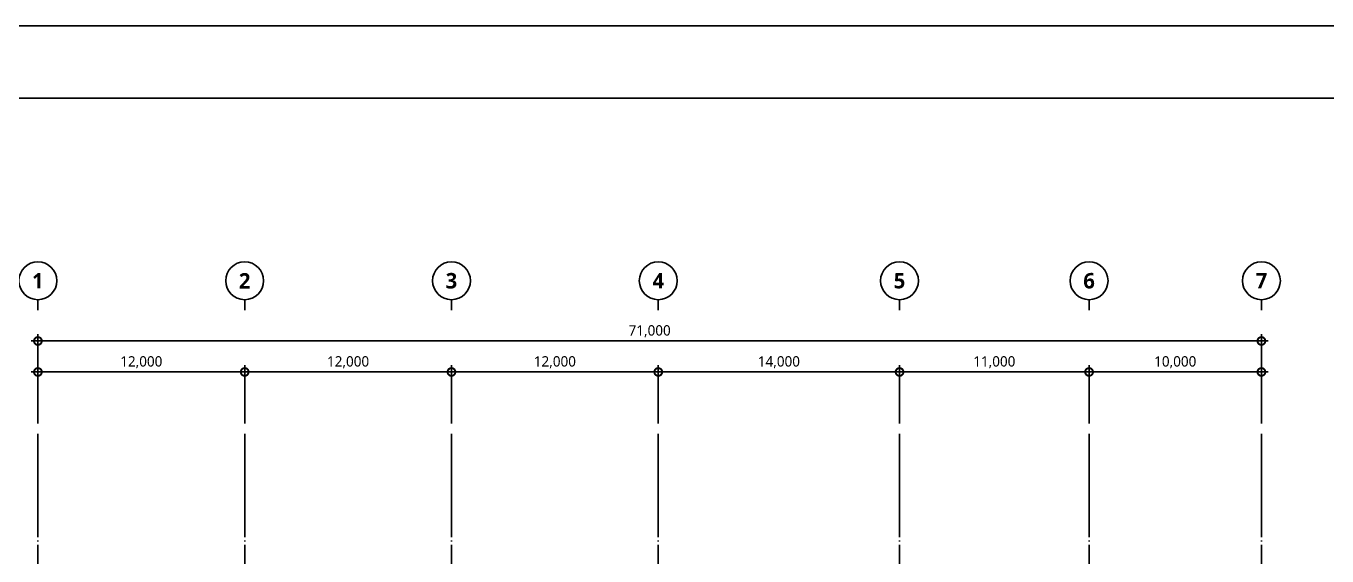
# Model space of a CAD drawing. Header units: millimetres. Extents: x -168200 to 672800, y -7409 to 118800.
# Drawn here: x 209011 to 284505, y 88008 to 118800 of the extents above; entities that cross this region are included whole.
import ezdxf
from ezdxf.enums import TextEntityAlignment as Align

# ---------------------------------------------------------------- set-up
doc = ezdxf.new("R2010")
doc.units = ezdxf.units.MM
doc.header["$LTSCALE"] = 200
doc.linetypes.add('CEN-GAUN', pattern=[32.2, 30, -1, 0.2, -1])
doc.layers.get('DEFPOINTS').update_dxf_attribs({"color": 137})
for name, color, linetype in [('1 BA', 9, 'Continuous'), ('1 CEN', 15, 'CEN-GAUN'), ('WALL-D', 3, 'Continuous')]:
    doc.layers.add(name, color=color, linetype=linetype)
doc.styles.add('$0$스타일1', font='malgun.ttf')
doc.styles.add('스타일2', font='malgunbd.ttf')
doc.dimstyles.new('CJA', dxfattribs={"dimscale": 300, "dimtxt": 2.7, "dimasz": 1, "dimexe": 2, "dimexo": 3, "dimgap": 1, "dimtad": 1, "dimdec": 0, "dimzin": 1, "dimdsep": 46, "dimlunit": 6, "dimtxsty": '$0$스타일1', "dimblk": 'CJDOT', "dimcen": 0.09, "dimdle": 1, "dimclrd": 256, "dimclre": 256, "dimclrt": 3, "dimadec": 0, "dimazin": 0, "dimtfac": 1, "dimtdec": 0, "dimtix": 1, "dimtmove": 2, "dimatfit": 3, "dimldrblk": 'CJDOT', "dimfxl": 1, "dimtolj": 1, "dimtzin": 1, "dimarcsym": 0})

# ---------------------------------------------------------------- blocks, each defined once
blk = doc.blocks.new('sheet-line')
at = {"layer": 'DEFPOINTS'}
blk.add_lwpolyline([(168200, -356400), (0, -356400), (0, -237600), (168200, -237600)], close=True, dxfattribs=at)
blk = doc.blocks.new('_DotSmall')
at = {"color": 0, "linetype": 'ByBlock', "const_width": 0.5}
blk.add_lwpolyline([(-0.0625, 0, 1), (0.0625, 0, 1)], format="xyb", close=True, dxfattribs=at)
blk = doc.blocks.new('*D22')
at = {"layer": '1 BA', "transparency": 16777216}
blk.add_line((209300, 100500), (281100, 100500), dxfattribs=at)
at = {"layer": '1 BA', "lineweight": -2, "transparency": 16777216}
for p, q in [((209700, 95700), (209700, 100900)), ((280700, 95700), (280700, 100900))]:
    blk.add_line(p, q, dxfattribs=at)
at = {"layer": 'DEFPOINTS', "color": 0, "transparency": 16777216}
for p in [(280700, 100500), (209700, 95100), (280700, 95100)]:
    blk.add_point(p, dxfattribs=at)
at = {"layer": '1 BA', "transparency": 16777216, "xscale": 900, "yscale": 900, "zscale": 900, "rotation": 180}
blk.add_blockref('_DotSmall', (209700, 100500), dxfattribs=at)
at = {"layer": '1 BA', "transparency": 16777216, "xscale": 900, "yscale": 900, "zscale": 900}
blk.add_blockref('_DotSmall', (280700, 100500), dxfattribs=at)
at = {"layer": '1 BA', "color": 0, "transparency": 16777216, "insert": (245200, 101062), "char_height": 600, "attachment_point": 5, "style": '$0$스타일1'}
blk.add_mtext('\\A1;71,000', dxfattribs=at)
blk = doc.blocks.new('CJDOT')
blk.add_line((-2, 0), (2, 0))
at = {"const_width": 0.5}
blk.add_lwpolyline([(-0.25, 0, 1), (0.25, 0, 1)], format="xyb", close=True, dxfattribs=at)
blk = doc.blocks.new('*D24')
at = {"layer": '1 BA', "lineweight": -2, "transparency": 16777216}
for p, q in [((270700, 95700), (270700, 99100)), ((280700, 95700), (280700, 99100))]:
    blk.add_line(p, q, dxfattribs=at)
at = {"layer": '1 BA', "transparency": 16777216}
blk.add_line((270300, 98700), (281100, 98700), dxfattribs=at)
at = {"layer": 'DEFPOINTS', "color": 0, "transparency": 16777216}
for p in [(280700, 98700), (270700, 95100), (280700, 95100)]:
    blk.add_point(p, dxfattribs=at)
at = {"layer": '1 BA', "transparency": 16777216, "xscale": 900, "yscale": 900, "zscale": 900, "rotation": 180}
blk.add_blockref('_DotSmall', (270700, 98700), dxfattribs=at)
at = {"layer": '1 BA', "transparency": 16777216, "xscale": 900, "yscale": 900, "zscale": 900}
blk.add_blockref('_DotSmall', (280700, 98700), dxfattribs=at)
at = {"layer": '1 BA', "color": 0, "transparency": 16777216, "insert": (275700, 99262), "char_height": 600, "attachment_point": 5, "style": '$0$스타일1'}
blk.add_mtext('\\A1;10,000', dxfattribs=at)
blk = doc.blocks.new('*D25')
at = {"layer": '1 BA', "lineweight": -2, "transparency": 16777216}
for p, q in [((259700, 95700), (259700, 99100)), ((270700, 95700), (270700, 99100))]:
    blk.add_line(p, q, dxfattribs=at)
at = {"layer": '1 BA', "transparency": 16777216}
blk.add_line((259300, 98700), (271100, 98700), dxfattribs=at)
at = {"layer": 'DEFPOINTS', "color": 0, "transparency": 16777216}
for p in [(270700, 98700), (259700, 95100), (270700, 95100)]:
    blk.add_point(p, dxfattribs=at)
at = {"layer": '1 BA', "transparency": 16777216, "xscale": 900, "yscale": 900, "zscale": 900, "rotation": 180}
blk.add_blockref('_DotSmall', (259700, 98700), dxfattribs=at)
at = {"layer": '1 BA', "transparency": 16777216, "xscale": 900, "yscale": 900, "zscale": 900}
blk.add_blockref('_DotSmall', (270700, 98700), dxfattribs=at)
at = {"layer": '1 BA', "color": 0, "transparency": 16777216, "insert": (265200, 99262), "char_height": 600, "attachment_point": 5, "style": '$0$스타일1'}
blk.add_mtext('\\A1;11,000', dxfattribs=at)
blk = doc.blocks.new('*D15')
at = {"layer": '1 BA', "lineweight": -2, "transparency": 16777216}
for p, q in [((245700, 95700), (245700, 99100)), ((259700, 95700), (259700, 99100))]:
    blk.add_line(p, q, dxfattribs=at)
at = {"layer": '1 BA', "transparency": 16777216}
blk.add_line((245300, 98700), (260100, 98700), dxfattribs=at)
at = {"layer": 'DEFPOINTS', "color": 0, "transparency": 16777216}
for p in [(259700, 98700), (245700, 95100), (259700, 95100)]:
    blk.add_point(p, dxfattribs=at)
at = {"layer": '1 BA', "transparency": 16777216, "xscale": 900, "yscale": 900, "zscale": 900, "rotation": 180}
blk.add_blockref('_DotSmall', (245700, 98700), dxfattribs=at)
at = {"layer": '1 BA', "transparency": 16777216, "xscale": 900, "yscale": 900, "zscale": 900}
blk.add_blockref('_DotSmall', (259700, 98700), dxfattribs=at)
at = {"layer": '1 BA', "color": 0, "transparency": 16777216, "insert": (252700, 99262), "char_height": 600, "attachment_point": 5, "style": '$0$스타일1'}
blk.add_mtext('\\A1;14,000', dxfattribs=at)
blk = doc.blocks.new('*D16')
at = {"layer": '1 BA', "lineweight": -2, "transparency": 16777216}
for p, q in [((233700, 95700), (233700, 99100)), ((245700, 95700), (245700, 99100))]:
    blk.add_line(p, q, dxfattribs=at)
at = {"layer": '1 BA', "transparency": 16777216}
blk.add_line((233300, 98700), (246100, 98700), dxfattribs=at)
at = {"layer": 'DEFPOINTS', "color": 0, "transparency": 16777216}
for p in [(245700, 98700), (233700, 95100), (245700, 95100)]:
    blk.add_point(p, dxfattribs=at)
at = {"layer": '1 BA', "transparency": 16777216, "xscale": 900, "yscale": 900, "zscale": 900, "rotation": 180}
blk.add_blockref('_DotSmall', (233700, 98700), dxfattribs=at)
at = {"layer": '1 BA', "transparency": 16777216, "xscale": 900, "yscale": 900, "zscale": 900}
blk.add_blockref('_DotSmall', (245700, 98700), dxfattribs=at)
at = {"layer": '1 BA', "color": 0, "transparency": 16777216, "insert": (239700, 99262), "char_height": 600, "attachment_point": 5, "style": '$0$스타일1'}
blk.add_mtext('\\A1;12,000', dxfattribs=at)
blk = doc.blocks.new('*D19')
at = {"layer": '1 BA', "lineweight": -2, "transparency": 16777216}
for p, q in [((221700, 95700), (221700, 99100)), ((233700, 95700), (233700, 99100))]:
    blk.add_line(p, q, dxfattribs=at)
at = {"layer": '1 BA', "transparency": 16777216}
blk.add_line((221300, 98700), (234100, 98700), dxfattribs=at)
at = {"layer": 'DEFPOINTS', "color": 0, "transparency": 16777216}
for p in [(233700, 98700), (221700, 95100), (233700, 95100)]:
    blk.add_point(p, dxfattribs=at)
at = {"layer": '1 BA', "transparency": 16777216, "xscale": 900, "yscale": 900, "zscale": 900, "rotation": 180}
blk.add_blockref('_DotSmall', (221700, 98700), dxfattribs=at)
at = {"layer": '1 BA', "transparency": 16777216, "xscale": 900, "yscale": 900, "zscale": 900}
blk.add_blockref('_DotSmall', (233700, 98700), dxfattribs=at)
at = {"layer": '1 BA', "color": 0, "transparency": 16777216, "insert": (227700, 99262), "char_height": 600, "attachment_point": 5, "style": '$0$스타일1'}
blk.add_mtext('\\A1;12,000', dxfattribs=at)
blk = doc.blocks.new('*D17')
at = {"layer": '1 BA', "lineweight": -2, "transparency": 16777216}
for p, q in [((209700, 95700), (209700, 99100)), ((221700, 95700), (221700, 99100))]:
    blk.add_line(p, q, dxfattribs=at)
at = {"layer": '1 BA', "transparency": 16777216}
blk.add_line((209300, 98700), (222100, 98700), dxfattribs=at)
at = {"layer": 'DEFPOINTS', "color": 0, "transparency": 16777216}
for p in [(221700, 98700), (209700, 95100), (221700, 95100)]:
    blk.add_point(p, dxfattribs=at)
at = {"layer": '1 BA', "transparency": 16777216, "xscale": 900, "yscale": 900, "zscale": 900, "rotation": 180}
blk.add_blockref('_DotSmall', (209700, 98700), dxfattribs=at)
at = {"layer": '1 BA', "transparency": 16777216, "xscale": 900, "yscale": 900, "zscale": 900}
blk.add_blockref('_DotSmall', (221700, 98700), dxfattribs=at)
at = {"layer": '1 BA', "color": 0, "transparency": 16777216, "insert": (215700, 99262), "char_height": 600, "attachment_point": 5, "style": '$0$스타일1'}
blk.add_mtext('\\A1;12,000', dxfattribs=at)

msp = doc.modelspace()

# ---------------------------------------------------------------- linework, layer by layer
at = {"layer": '1 BA'}
for p, q in [((209700, 102900), (209700, 102300)), ((221700, 102900), (221700, 102300)), ((233700, 102900), (233700, 102300)), ((245700, 102900), (245700, 102300)), ((259700, 102900), (259700, 102300)), ((270700, 102900), (270700, 102300)), ((280700, 102900), (280700, 102300))]:
    msp.add_line(p, q, dxfattribs=at)
for centre in [(209700, 104000), (221700, 104000), (233700, 104000), (245700, 104000), (259700, 104000), (270700, 104000), (280700, 104000)]:
    msp.add_circle(centre, 1100, dxfattribs=at)
at = {"layer": '1 CEN'}
for p, q in [((209700, 95100), (209700, 32900)), ((221700, 95100), (221700, 32900)), ((233700, 95100), (233700, 32900)), ((245700, 95100), (245700, 32900)), ((259700, 95100), (259700, 32900)), ((270700, 95100), (270700, 32900)), ((280700, 95100), (280700, 32900))]:
    msp.add_line(p, q, dxfattribs=at)
at = {"layer": 'DEFPOINTS'}
msp.add_lwpolyline([(177500, 114600), (314900, 114600), (314900, 4200), (177500, 4200)], close=True, dxfattribs=at)

# ---------------------------------------------------------------- block references
at = {"layer": 'WALL-D'}
msp.add_blockref('sheet-line', (168200, 356400), dxfattribs=at)

# ---------------------------------------------------------------- texts
at = {"layer": '1 BA', "style": '스타일2'}
for s, p in [('1', (209700, 104000)), ('2', (221700, 104000)), ('3', (233700, 104000)), ('4', (245700, 104000)), ('5', (259700, 104000)), ('6', (270700, 104000)), ('7', (280700, 104000))]:
    msp.add_text(s, height=900, dxfattribs=at).set_placement(p, align=Align.MIDDLE)

# ---------------------------------------------------------------- dimensions: what is measured, and where the dimension line sits
at = {"layer": '1 BA'}
dim = msp.add_linear_dim(base=(280700, 100500), p1=(209700, 95100), p2=(280700, 95100), angle=180, dimstyle='CJA', override={"dimscale": 200, "dimtxt": 3, "dimasz": 4.5, "dimtxsty": '$0$스타일1', "dimblk1": 'DotSmall', "dimblk2": 'DotSmall', "dimsah": 1, "dimdle": 2, "dimclrt": 0, "dimldrblk": 'CJDOT', "dimlwd": 65535}, dxfattribs=at)
dim.commit()
dim.dimension.update_dxf_attribs({"geometry": '*D22', "text_midpoint": (245200, 101062), "dimtype": 160})
for base, p1, p2, picture, middle in [((221700, 98700), (209700, 95100), (221700, 95100), '*D17', (215700, 99262)), ((233700, 98700), (221700, 95100), (233700, 95100), '*D19', (227700, 99262)), ((245700, 98700), (233700, 95100), (245700, 95100), '*D16', (239700, 99262)), ((259700, 98700), (245700, 95100), (259700, 95100), '*D15', (252700, 99262)), ((270700, 98700), (259700, 95100), (270700, 95100), '*D25', (265200, 99262)), ((280700, 98700), (270700, 95100), (280700, 95100), '*D24', (275700, 99262))]:
    dim = msp.add_linear_dim(base=base, p1=p1, p2=p2, dimstyle='CJA', override={"dimscale": 200, "dimtxt": 3, "dimasz": 4.5, "dimtxsty": '$0$스타일1', "dimblk1": 'DotSmall', "dimblk2": 'DotSmall', "dimsah": 1, "dimdle": 2, "dimclrt": 0, "dimldrblk": 'CJDOT', "dimlwd": 65535}, dxfattribs=at)
    dim.commit()
    dim.dimension.update_dxf_attribs({"geometry": picture, "text_midpoint": middle})

doc.saveas('drawing.dxf')
